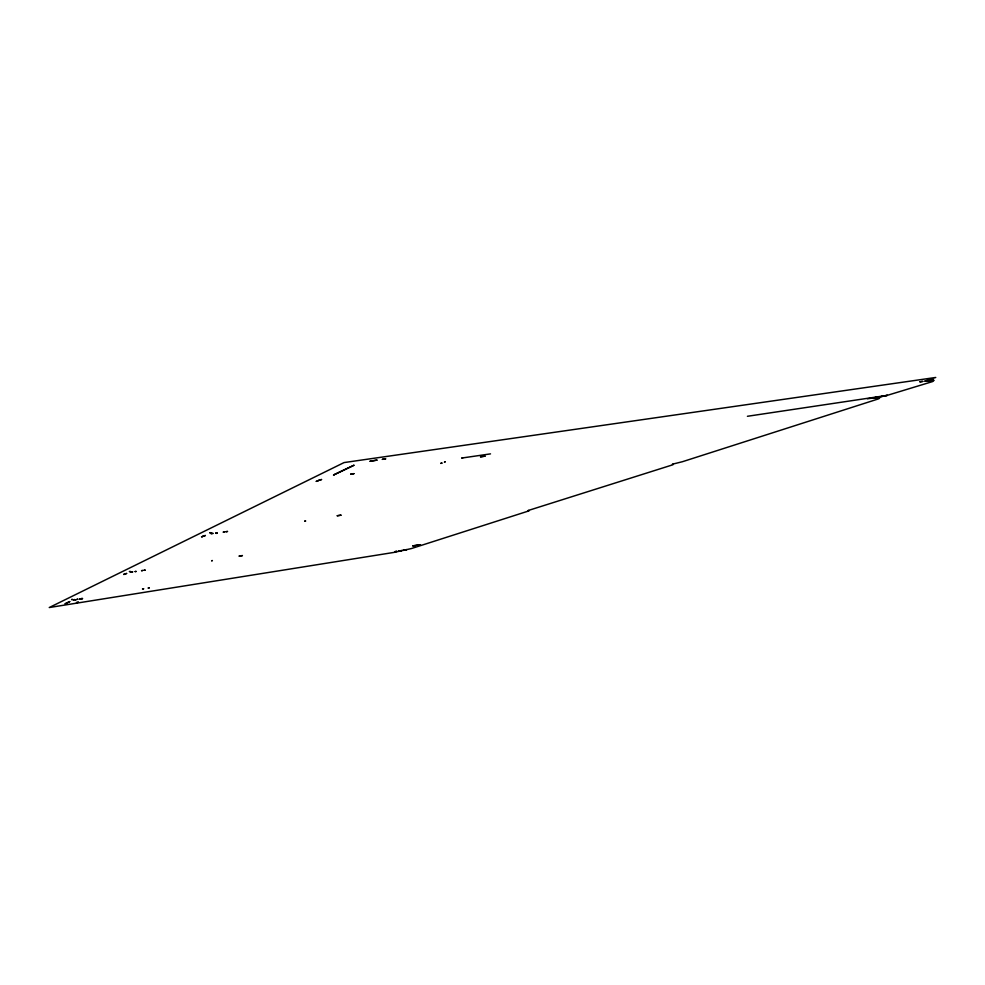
<?xml version="1.0" encoding="UTF-8"?>
<svg xmlns="http://www.w3.org/2000/svg" width="985" height="985" viewBox="0 0 985 985"><rect width="100%" height="100%" fill="white"/><g stroke="black" fill="none" stroke-linecap="round" stroke-linejoin="round"><path stroke-width="1.48" d="M490.505 453.876L461.645 458.062L462.753 457.914M417.381 545.161L420.46 544.717M747.418 416.286L887.251 395.367L932.561 381.577L934.014 380.358L924.201 381.195L935.75 377.464L344.085 462.568L49.25 607.536L393.975 552.413L411.262 548.596L528.834 510.919A16.203 0.899 -10.2 0 0 528.785 510.55L528.058 510.55L672.558 464.871A19.207 1.231 -10.5 0 0 673.026 464.267L672.373 464.206L682.494 461.694L878.029 399.023A23.775 1.798 -11 0 0 879.543 398.014L879.309 397.866A24.711 1.871 -11 0 0 878.066 397.718A25.364 1.908 -11 0 0 871.196 398.26L867.403 398.802M382.377 459.33L385.615 458.862L382.377 459.33M396.684 551.354L394.96 551.674L396.684 551.354M65.207 603.756L69.726 601.589L65.207 603.756M145.103 570.118L143.908 570.327L145.103 570.118M445.22 461.719L444.494 462.113L445.22 461.719M227.486 531.469L226.07 531.715L227.486 531.469M334.284 474.585L333.484 475.065L354.132 465.166L334.284 474.585M480.532 456.794L484.977 456.154L480.532 456.794M73.74 599.73L74.811 599.619L73.013 599.816L73.74 599.73M131.584 571.977L132.79 571.854L130.783 572.063L131.584 571.977M211.775 533.501L213.142 533.39L210.852 533.574L211.775 533.501M71.622 599.545L72.373 599.459L71.622 599.545M129.478 571.583L130.328 571.509L129.478 571.583M209.842 532.762L210.802 532.688L209.842 532.762M78.418 602.241L76.534 602.549L78.418 602.241M353.91 473.662L350.697 474.167L353.91 473.662M316.296 481.32L317.576 481.173L316.296 481.32M201.58 536.763L202.639 536.616L201.58 536.763M123.679 574.403L124.59 574.267L123.679 574.403M441.908 463.098L440.775 463.393L441.908 463.098M305.559 520.991L304.71 521.213L305.559 520.991M212.354 560.576L211.676 560.748L212.354 560.576M143.601 588.771L142.443 588.956L143.564 588.784M149.203 587.873L148.033 588.07L149.154 587.885M321.529 479.523L318.13 480.581L321.529 479.523M412.838 545.887L415.879 545.407L412.838 545.887M919.928 381.811L922.625 381.429L919.928 381.811M205.36 535.52L202.836 536.259L205.36 535.52M126.609 573.479L124.615 574.033L126.609 573.479M80.856 598.769L82.617 598.511L80.819 598.818M223.336 532.109L224.592 531.925L223.336 532.109M141.581 570.672L142.64 570.5L141.581 570.672M75.414 599.828L76.116 599.68L75.414 599.828M887.251 395.367L880.516 396.746L887.251 395.367M406.706 549.63L403.05 550.332L406.706 549.63M216.786 533.242L216.084 533.377L216.885 533.242M136.065 571.62L136.065 571.62M876.921 397.263L873.449 397.903L878.497 397.041L876.921 397.263M400.76 550.701L398.74 551.058L401.769 550.541L400.76 550.701M216.959 532.959L215.85 533.094L216.959 532.959M136.102 571.448L135.142 571.571L136.102 571.448M77.729 599.225L76.965 599.36L77.729 599.225M82.075 598.597L79.514 599.028L82.075 598.597M376.947 460.118L370.089 461.251L376.947 460.118M419.29 544.902L416.704 545.271L419.29 544.902M242.396 555.589L239.22 556.082L242.396 555.589M340.958 515.18L337.252 515.746L340.958 515.18M929.766 380.53L926.048 380.924L929.766 380.53M931.847 380.235L933.435 380.185L931.847 380.235"/></g></svg>
